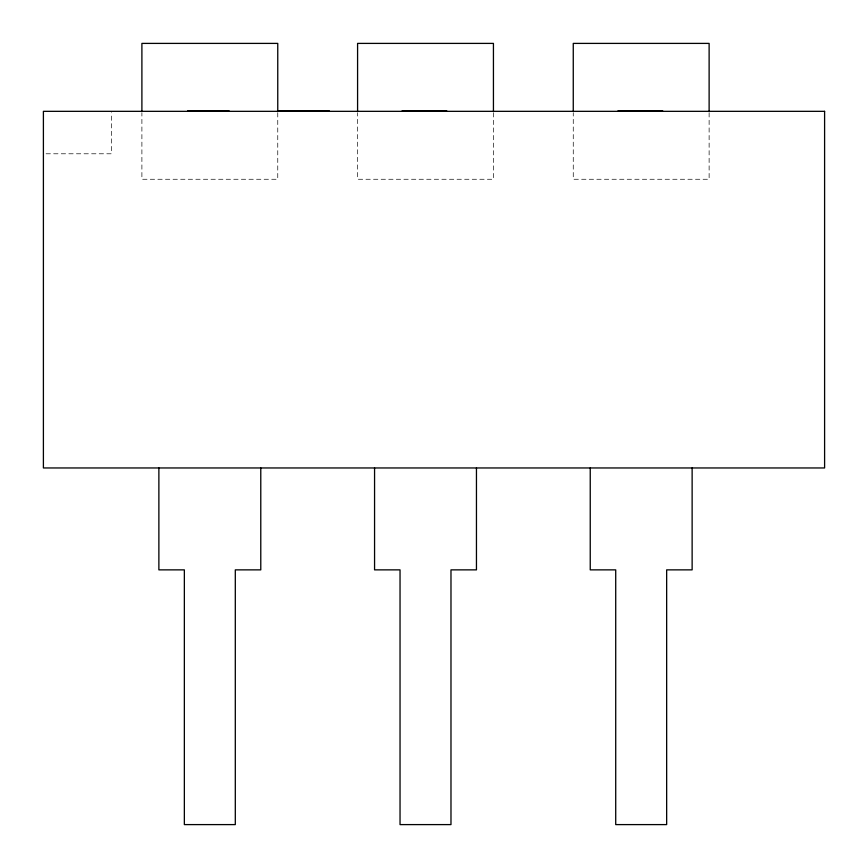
<?xml version="1.0" encoding="UTF-8"?>
<svg xmlns="http://www.w3.org/2000/svg" width="868" height="868" viewBox="0 0 868 868"><rect width="100%" height="100%" fill="white"/><g stroke="black" fill="none" stroke-linecap="round" stroke-linejoin="round"><path stroke-width="0.65" stroke-dasharray="4.34 3.25" d="M46.069 153.788L111.332 153.788L111.332 112.656M709.123 112.666L709.123 179.264L573.26 179.264L573.26 112.666M493.436 112.666L493.436 179.264L357.583 179.264L357.583 112.666M277.76 112.666L277.76 179.264L141.896 179.264L141.896 112.666"/><path stroke-width="1.3" d="M187.575 110.909L229.206 110.909M277.51 110.909L329.406 110.909M402.025 110.909L446.803 110.909M617.908 110.909L662.74 110.909M709.123 111.332L709.123 43.4L573.26 43.4L573.26 111.332M692.132 467.961L692.132 569.864L666.657 569.864L666.657 824.6L615.716 824.6L615.716 569.864L590.24 569.864L590.24 467.961M493.436 111.332L493.436 43.4L357.583 43.4L357.583 111.332M476.456 467.961L476.456 569.864L450.98 569.864L450.98 824.6L400.039 824.6L400.039 569.864L374.564 569.864L374.564 467.961M277.76 111.332L277.76 43.4L141.896 43.4L141.896 111.332M260.78 467.961L260.78 569.864L235.304 569.864L235.304 824.6L184.352 824.6L184.352 569.864L158.877 569.864L158.877 467.961M824.6 111.332L43.4 111.332L43.4 467.961L824.6 467.961L824.6 111.332"/></g></svg>
